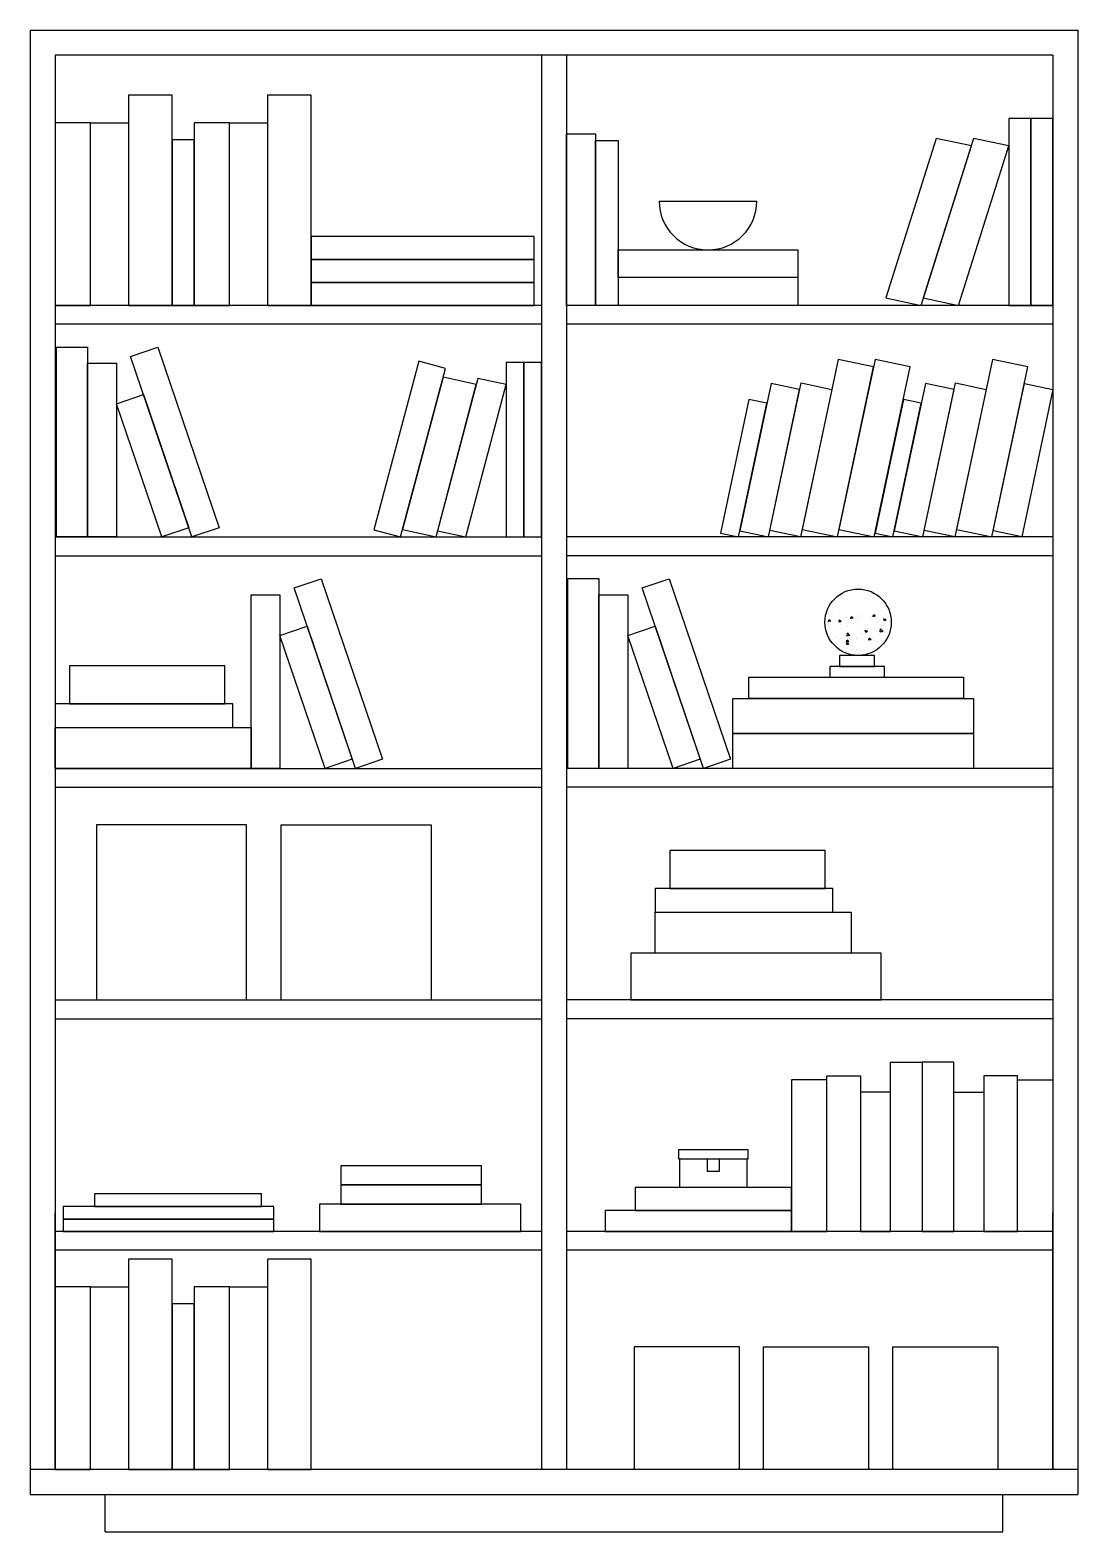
# Model space of a CAD drawing. Header units: millimetres. Extents: x -784.37 to -782.69, y 2634.75 to 2637.15.
import ezdxf

# ---------------------------------------------------------------- set-up
doc = ezdxf.new("R2010")
doc.units = ezdxf.units.MM
doc.header["$LTSCALE"] = 10
doc.layers.add('Móveis_diversos', color=2, linetype='Continuous')

msp = doc.modelspace()

# ---------------------------------------------------------------- linework, layer by layer
at = {"layer": 'Móveis_diversos'}
for p, q in [((-784.3654, 2637.1519), (-782.6904, 2637.1519)), ((-784.3654, 2637.1519), (-784.3654, 2634.8119)), ((-782.6904, 2637.1519), (-782.6904, 2634.8119)), ((-782.7304, 2637.1119), (-784.3254, 2637.1119)), ((-784.3254, 2637.1119), (-784.3254, 2634.8519)), ((-783.5479, 2637.1119), (-783.5479, 2634.8519)), ((-783.5079, 2637.1119), (-783.5079, 2634.8519)), ((-782.7304, 2637.1119), (-782.7304, 2634.8519)), ((-783.5479, 2636.7119), (-784.3254, 2636.7119)), ((-782.7304, 2636.7119), (-783.5079, 2636.7119)), ((-783.5479, 2636.6819), (-784.3254, 2636.6819)), ((-782.7304, 2636.6819), (-783.5079, 2636.6819)), ((-784.3254, 2636.3419), (-783.5479, 2636.3419)), ((-782.7304, 2636.3419), (-783.5079, 2636.3419)), ((-784.3254, 2636.3119), (-783.5479, 2636.3119)), ((-782.7304, 2636.3119), (-783.5079, 2636.3119)), ((-784.3254, 2635.9719), (-783.5479, 2635.9719)), ((-782.7304, 2635.9719), (-783.5079, 2635.9719)), ((-784.3254, 2635.9419), (-783.5479, 2635.9419)), ((-782.7304, 2635.9419), (-783.5079, 2635.9419)), ((-784.3254, 2635.6019), (-783.5479, 2635.6019)), ((-782.7304, 2635.6019), (-783.5079, 2635.6019)), ((-784.3254, 2635.5719), (-783.5479, 2635.5719)), ((-782.7304, 2635.5719), (-783.5079, 2635.5719)), ((-783.5479, 2635.2319), (-784.3254, 2635.2319)), ((-782.7304, 2635.2319), (-783.5079, 2635.2319)), ((-783.5479, 2635.2019), (-784.3254, 2635.2019)), ((-782.7304, 2635.2019), (-783.5079, 2635.2019)), ((-782.6904, 2634.8519), (-784.3654, 2634.8519)), ((-784.3654, 2634.8119), (-782.6904, 2634.8119)), ((-784.2454, 2634.7519), (-784.2454, 2634.8119)), ((-784.2454, 2634.7519), (-784.2454, 2634.8019)), ((-782.8104, 2634.7519), (-782.8104, 2634.8119)), ((-782.8104, 2634.7519), (-782.8104, 2634.8019)), ((-784.2454, 2634.7519), (-782.8104, 2634.7519))]:
    msp.add_line(p, q, dxfattribs=at)
at = {"layer": 'Móveis_diversos', "color": 1}
for p, q in [((-783.3599, 2636.8786), (-783.2037, 2636.8786)), ((-783.1381, 2636.7562), (-783.1381, 2636.7119)), ((-783.0891, 2636.2063), (-783.0885, 2636.2094)), ((-783.088, 2636.2157), (-783.088, 2636.2157)), ((-783.0855, 2636.2071), (-783.0879, 2636.2099)), ((-783.0835, 2636.2191), (-783.0835, 2636.2191)), ((-783.0713, 2636.2054), (-783.0724, 2636.2084)), ((-783.0687, 2636.2073), (-783.0721, 2636.2086)), ((-783.071, 2636.2192), (-783.071, 2636.2192)), ((-783.0709, 2636.2108), (-783.0709, 2636.2108)), ((-783.0621, 2636.2137), (-783.0621, 2636.2137)), ((-783.0534, 2636.2112), (-783.0528, 2636.2143)), ((-783.0498, 2636.2119), (-783.0528, 2636.2116)), ((-783.0498, 2636.2119), (-783.0522, 2636.2148)), ((-783.0443, 2636.2119), (-783.0443, 2636.2119)), ((-783.0411, 2636.2178), (-783.0411, 2636.2178)), ((-783.0396, 2636.2151), (-783.0396, 2636.2151)), ((-783.037, 2636.2105), (-783.037, 2636.2105)), ((-783.0208, 2636.2126), (-783.0208, 2636.2126)), ((-783.0177, 2636.2143), (-783.0171, 2636.2174)), ((-783.0177, 2636.213), (-783.0177, 2636.213)), ((-783.0141, 2636.215), (-783.0171, 2636.2147)), ((-783.0141, 2636.2151), (-783.0165, 2636.2179)), ((-783.0121, 2636.2128), (-783.0121, 2636.2128)), ((-783.0083, 2636.2092), (-783.0083, 2636.2092)), ((-782.9998, 2636.2077), (-783.0008, 2636.2107)), ((-782.9971, 2636.2095), (-783.0006, 2636.2108)), ((-782.9972, 2636.2093), (-782.9997, 2636.2076)), ((-783.0893, 2636.2019), (-783.0893, 2636.2019)), ((-783.0892, 2636.2036), (-783.0892, 2636.2036)), ((-783.0855, 2636.207), (-783.0885, 2636.2067)), ((-783.0874, 2636.1991), (-783.0874, 2636.1991)), ((-783.0688, 2636.2071), (-783.0713, 2636.2054)), ((-783.0704, 2636.2012), (-783.0704, 2636.2012)), ((-783.0615, 2636.1971), (-783.0615, 2636.1971)), ((-783.0612, 2636.1853), (-783.0612, 2636.1853)), ((-783.0601, 2636.2004), (-783.0601, 2636.2004)), ((-783.0552, 2636.1841), (-783.0596, 2636.1834)), ((-783.0595, 2636.1836), (-783.0589, 2636.1883)), ((-783.055, 2636.1845), (-783.0589, 2636.1885)), ((-783.058, 2636.1996), (-783.058, 2636.1996)), ((-783.0364, 2636.1939), (-783.0364, 2636.1939)), ((-783.0346, 2636.1864), (-783.0346, 2636.1864)), ((-783.0311, 2636.1954), (-783.0311, 2636.1954)), ((-783.0295, 2636.1894), (-783.0305, 2636.1924)), ((-783.0268, 2636.1912), (-783.0303, 2636.1925)), ((-783.027, 2636.191), (-783.0294, 2636.1893)), ((-783.0265, 2636.1954), (-783.0265, 2636.1954)), ((-783.0114, 2636.207), (-783.0114, 2636.207)), ((-783.0108, 2636.1904), (-783.0108, 2636.1904)), ((-783.0081, 2636.1858), (-783.0081, 2636.1858)), ((-783.0077, 2636.1912), (-783.0077, 2636.1912)), ((-783.0021, 2636.1906), (-783.0065, 2636.1899)), ((-783.0064, 2636.1901), (-783.0058, 2636.1948)), ((-783.0019, 2636.1909), (-783.0058, 2636.195)), ((-783.0021, 2636.1887), (-783.0021, 2636.1887)), ((-782.9952, 2636.1896), (-782.9952, 2636.1896)), ((-783.0878, 2636.1824), (-783.0878, 2636.1824)), ((-783.0868, 2636.1825), (-783.0868, 2636.1825)), ((-783.0762, 2636.1823), (-783.0762, 2636.1823)), ((-783.0717, 2636.1786), (-783.0717, 2636.1786)), ((-783.0631, 2636.1644), (-783.0631, 2636.1644)), ((-783.0609, 2636.1805), (-783.0609, 2636.1805)), ((-783.0603, 2636.1737), (-783.0597, 2636.1769)), ((-783.0603, 2636.164), (-783.0603, 2636.164)), ((-783.0592, 2636.1693), (-783.0602, 2636.1723)), ((-783.0565, 2636.1712), (-783.06, 2636.1725)), ((-783.0567, 2636.1744), (-783.0597, 2636.1742)), ((-783.0567, 2636.171), (-783.0592, 2636.1693)), ((-783.0567, 2636.1745), (-783.0591, 2636.1774)), ((-783.0581, 2636.1707), (-783.0581, 2636.1707)), ((-783.0573, 2636.1816), (-783.0573, 2636.1816)), ((-783.0513, 2636.16), (-783.0513, 2636.16)), ((-783.0451, 2636.1797), (-783.0451, 2636.1797)), ((-783.0449, 2636.1799), (-783.0449, 2636.1799)), ((-783.0442, 2636.1619), (-783.0442, 2636.1619)), ((-783.0358, 2636.1774), (-783.0358, 2636.1774)), ((-783.0352, 2636.1608), (-783.0352, 2636.1608)), ((-783.0318, 2636.1603), (-783.0318, 2636.1603)), ((-783.0291, 2636.1657), (-783.0291, 2636.1657)), ((-783.0247, 2636.1611), (-783.0247, 2636.1611)), ((-783.0246, 2636.1769), (-783.024, 2636.18)), ((-783.021, 2636.1775), (-783.024, 2636.1773)), ((-783.021, 2636.1776), (-783.0234, 2636.1805)), ((-783.0186, 2636.1809), (-783.0186, 2636.1809)), ((-783.0134, 2636.1758), (-783.0134, 2636.1758)), ((-783.0102, 2636.1738), (-783.0102, 2636.1738)), ((-783.041, 2636.1548), (-783.041, 2636.1548)), ((-784.3254, 2634.8519), (-784.3254, 2635.2619)), ((-784.3254, 2635.2619), (-784.3254, 2634.8519)), ((-782.7304, 2634.8519), (-782.7304, 2635.2619)), ((-782.7304, 2635.2619), (-782.7304, 2634.8519))]:
    msp.add_line(p, q, dxfattribs=at)
for points in [[(-784.2081, 2636.7119), (-784.1383, 2636.7119), (-784.1383, 2637.0479), (-784.2081, 2637.0479)], [(-783.9856, 2636.7119), (-783.9159, 2636.7119), (-783.9159, 2637.0479), (-783.9856, 2637.0479)], [(-784.3254, 2636.7119), (-784.2689, 2636.7119), (-784.2689, 2637.0034), (-784.3254, 2637.0034)], [(-784.2689, 2637.0034), (-784.2081, 2637.0034), (-784.2081, 2636.7119), (-784.2689, 2636.7119)], [(-784.103, 2636.7119), (-784.0465, 2636.7119), (-784.0465, 2637.0034), (-784.103, 2637.0034)], [(-784.0465, 2637.0034), (-783.9856, 2637.0034), (-783.9856, 2636.7119), (-784.0465, 2636.7119)], [(-782.7658, 2637.0103), (-782.8011, 2637.0103), (-782.8011, 2636.7119), (-782.7658, 2636.7119)], [(-782.7304, 2637.0103), (-782.7658, 2637.0103), (-782.7658, 2636.7119), (-782.7304, 2636.7119)], [(-784.103, 2636.9762), (-784.1383, 2636.9762), (-784.1383, 2636.7119), (-784.103, 2636.7119)], [(-783.5079, 2636.9861), (-783.4615, 2636.9861), (-783.4615, 2636.7119), (-783.5079, 2636.7119)], [(-782.9974, 2636.7238), (-782.941, 2636.7119), (-782.8606, 2636.9666), (-782.9171, 2636.9785)], [(-782.9379, 2636.7238), (-782.8815, 2636.7119), (-782.8011, 2636.9666), (-782.8575, 2636.9785)], [(-783.4615, 2636.9755), (-783.4256, 2636.9755), (-783.4256, 2636.7119), (-783.4615, 2636.7119)], [(-783.9159, 2636.7854), (-783.5597, 2636.7854), (-783.5597, 2636.8221), (-783.9159, 2636.8221)], [(-783.9159, 2636.7486), (-783.5597, 2636.7486), (-783.5597, 2636.7854), (-783.9159, 2636.7854)], [(-783.4256, 2636.8005), (-783.1381, 2636.8005), (-783.1381, 2636.7562), (-783.4256, 2636.7562)], [(-783.9159, 2636.7119), (-783.5597, 2636.7119), (-783.5597, 2636.7486), (-783.9159, 2636.7486)], [(-784.3232, 2636.6453), (-784.2735, 2636.6453), (-784.2735, 2636.3419), (-784.3232, 2636.3419)], [(-784.0633, 2636.3566), (-784.1066, 2636.3419), (-784.2047, 2636.6303), (-784.1613, 2636.645)], [(-784.2735, 2636.6193), (-784.2273, 2636.6193), (-784.2273, 2636.3419), (-784.2735, 2636.3419)], [(-783.7014, 2636.6112), (-783.7442, 2636.6226), (-783.8161, 2636.3533), (-783.7733, 2636.3419)], [(-783.5762, 2636.6206), (-783.6045, 2636.6206), (-783.6045, 2636.3419), (-783.5762, 2636.3419)], [(-783.5479, 2636.6206), (-783.5762, 2636.6206), (-783.5762, 2636.3419), (-783.5479, 2636.3419)], [(-783.1314, 2636.3538), (-783.075, 2636.3419), (-783.0174, 2636.6135), (-783.0738, 2636.6255)], [(-783.0724, 2636.3538), (-783.016, 2636.3419), (-782.9584, 2636.6135), (-783.0148, 2636.6255)], [(-782.8845, 2636.3538), (-782.8281, 2636.3419), (-782.7705, 2636.6135), (-782.8269, 2636.6255)], [(-783.7702, 2636.3537), (-783.7164, 2636.3419), (-783.6521, 2636.5856), (-783.7051, 2636.5973)], [(-783.7139, 2636.3514), (-783.6687, 2636.3419), (-783.6045, 2636.5856), (-783.6496, 2636.5952)], [(-784.1116, 2636.3566), (-784.155, 2636.3419), (-784.2273, 2636.5545), (-784.1839, 2636.5693)], [(-783.231, 2636.3515), (-783.1853, 2636.3419), (-783.1353, 2636.5776), (-783.181, 2636.5873)], [(-783.1331, 2636.588), (-783.0839, 2636.5776), (-783.1339, 2636.3419), (-783.1831, 2636.3523)], [(-782.9841, 2636.3515), (-782.9385, 2636.3419), (-782.8885, 2636.5776), (-782.9342, 2636.5873)], [(-782.8863, 2636.588), (-782.8371, 2636.5776), (-782.8871, 2636.3419), (-782.9362, 2636.3523)], [(-782.7804, 2636.3419), (-782.8261, 2636.3515), (-782.7761, 2636.5873), (-782.7304, 2636.5776)], [(-783.1877, 2636.5555), (-783.2163, 2636.5616), (-783.2616, 2636.3479), (-783.233, 2636.3419)], [(-782.9409, 2636.5555), (-782.9695, 2636.5616), (-783.0147, 2636.3479), (-782.9862, 2636.3419)], [(-783.8019, 2635.9866), (-783.8453, 2635.9719), (-783.9433, 2636.2603), (-783.9, 2636.275)], [(-783.5057, 2636.2753), (-783.456, 2636.2753), (-783.456, 2635.9719), (-783.5057, 2635.9719)], [(-783.2458, 2635.9866), (-783.2891, 2635.9719), (-783.3872, 2636.2603), (-783.3438, 2636.275)], [(-784.0121, 2636.2493), (-783.966, 2636.2493), (-783.966, 2635.9719), (-784.0121, 2635.9719)], [(-783.456, 2636.2493), (-783.4098, 2636.2493), (-783.4098, 2635.9719), (-783.456, 2635.9719)], [(-783.8503, 2635.9866), (-783.8937, 2635.9719), (-783.966, 2636.1845), (-783.9226, 2636.1993)], [(-783.2941, 2635.9866), (-783.3375, 2635.9719), (-783.4098, 2636.1845), (-783.3664, 2636.1993)], [(-783.0159, 2636.1526), (-783.0717, 2636.1526), (-783.0717, 2636.135), (-783.0159, 2636.135)], [(-784.3023, 2636.1359), (-784.3023, 2636.0752), (-784.0541, 2636.0752), (-784.0541, 2636.1359)], [(-783.2165, 2636.0835), (-783.2165, 2636.1179), (-782.8736, 2636.1179), (-782.8736, 2636.0835)], [(-782.9994, 2636.135), (-783.087, 2636.135), (-783.087, 2636.1179), (-782.9994, 2636.1179)], [(-784.0415, 2636.0372), (-784.0415, 2636.0752), (-784.3254, 2636.0752), (-784.3254, 2636.0372)], [(-782.8576, 2636.0835), (-782.8576, 2636.0277), (-783.242, 2636.0277), (-783.242, 2636.0835)], [(-784.0121, 2636.0372), (-784.0121, 2635.9719), (-784.3254, 2635.9719), (-784.3254, 2636.0372)], [(-782.8576, 2636.0277), (-782.8576, 2635.9719), (-783.242, 2635.9719), (-783.242, 2636.0277)], [(-783.343, 2635.8408), (-783.343, 2635.7801), (-783.0947, 2635.7801), (-783.0947, 2635.8408)], [(-783.0821, 2635.7422), (-783.0821, 2635.7801), (-783.366, 2635.7801), (-783.366, 2635.7422)], [(-783.0527, 2635.7422), (-783.0527, 2635.6768), (-783.366, 2635.6768), (-783.366, 2635.7422)], [(-783.405, 2635.6768), (-783.405, 2635.6019), (-783.005, 2635.6019), (-783.005, 2635.6768)], [(-782.9395, 2635.2319), (-782.9901, 2635.2319), (-782.9901, 2635.5027), (-782.9395, 2635.5027)], [(-782.9395, 2635.2319), (-782.8888, 2635.2319), (-782.8888, 2635.5027), (-782.9395, 2635.5027)], [(-783.0919, 2635.4744), (-783.1485, 2635.4744), (-783.1485, 2635.2319), (-783.0919, 2635.2319)], [(-783.0382, 2635.2319), (-783.0919, 2635.2319), (-783.0919, 2635.4805), (-783.0382, 2635.4805)], [(-782.8407, 2635.2319), (-782.787, 2635.2319), (-782.787, 2635.4805), (-782.8407, 2635.4805)], [(-782.787, 2635.4744), (-782.7304, 2635.4744), (-782.7304, 2635.2319), (-782.787, 2635.2319)], [(-782.9901, 2635.4546), (-783.0382, 2635.4546), (-783.0382, 2635.2319), (-782.9901, 2635.2319)], [(-782.8888, 2635.4546), (-782.8407, 2635.4546), (-782.8407, 2635.2319), (-782.8888, 2635.2319)], [(-783.3291, 2635.3482), (-783.2175, 2635.3482), (-783.2175, 2635.3623), (-783.3291, 2635.3623)], [(-783.3268, 2635.3482), (-783.2197, 2635.3482), (-783.2197, 2635.3021), (-783.3268, 2635.3021)], [(-783.2827, 2635.3482), (-783.2638, 2635.3482), (-783.2638, 2635.3277), (-783.2827, 2635.3277)], [(-783.8687, 2635.3063), (-783.6437, 2635.3063), (-783.6437, 2635.337), (-783.8687, 2635.337)], [(-783.8687, 2635.2757), (-783.6437, 2635.2757), (-783.6437, 2635.3063), (-783.8687, 2635.3063)], [(-783.3981, 2635.2654), (-783.1485, 2635.2654), (-783.1485, 2635.3021), (-783.3981, 2635.3021)], [(-784.2626, 2635.272), (-783.9956, 2635.272), (-783.9956, 2635.2921), (-784.2626, 2635.2921)], [(-784.3126, 2635.2519), (-783.9756, 2635.2519), (-783.9756, 2635.272), (-784.3126, 2635.272)], [(-784.3126, 2635.2319), (-783.9756, 2635.2319), (-783.9756, 2635.2519), (-784.3126, 2635.2519)], [(-783.4461, 2635.2319), (-783.1485, 2635.2319), (-783.1485, 2635.2654), (-783.4461, 2635.2654)], [(-784.2081, 2634.8519), (-784.1383, 2634.8519), (-784.1383, 2635.1879), (-784.2081, 2635.1879)], [(-783.9856, 2634.8519), (-783.9159, 2634.8519), (-783.9159, 2635.1879), (-783.9856, 2635.1879)], [(-784.3254, 2634.8519), (-784.2689, 2634.8519), (-784.2689, 2635.1434), (-784.3254, 2635.1434)], [(-784.2689, 2635.1434), (-784.2081, 2635.1434), (-784.2081, 2634.8519), (-784.2689, 2634.8519)], [(-784.103, 2634.8519), (-784.0465, 2634.8519), (-784.0465, 2635.1434), (-784.103, 2635.1434)], [(-784.0465, 2635.1434), (-783.9856, 2635.1434), (-783.9856, 2634.8519), (-784.0465, 2634.8519)], [(-784.103, 2635.1162), (-784.1383, 2635.1162), (-784.1383, 2634.8519), (-784.103, 2634.8519)]]:
    msp.add_lwpolyline(points, close=True, dxfattribs=at)
for points in [[(-784.0192, 2635.6019), (-784.0192, 2635.8819), (-784.2592, 2635.8819), (-784.2592, 2635.6019)], [(-783.964, 2635.6019), (-783.964, 2635.8819), (-783.724, 2635.8819), (-783.724, 2635.6019)], [(-783.581, 2635.2319), (-783.581, 2635.2757), (-783.9025, 2635.2757), (-783.9025, 2635.2319), (-783.581, 2635.2319)], [(-783.2316, 2634.8519), (-783.2316, 2635.0479), (-783.3996, 2635.0479), (-783.3996, 2634.8519)], [(-783.193, 2634.8519), (-783.193, 2635.0479), (-783.025, 2635.0479), (-783.025, 2634.8519)], [(-782.9863, 2634.8519), (-782.9863, 2635.0479), (-782.8183, 2635.0479), (-782.8183, 2634.8519)]]:
    msp.add_lwpolyline(points, dxfattribs=at)
msp.add_circle((-783.0418, 2636.2056), 0.053, dxfattribs=at)
msp.add_arc((-783.2818, 2636.8786), 0.0781, 180, 0, dxfattribs=at)

doc.saveas('drawing.dxf')
